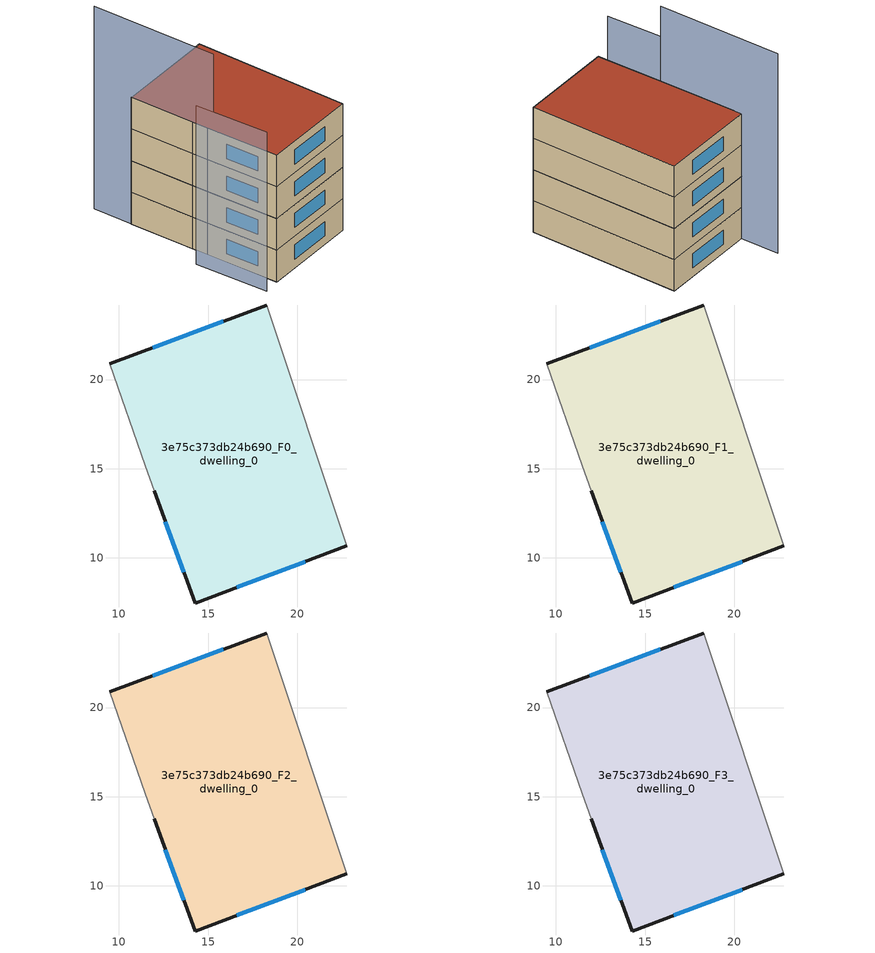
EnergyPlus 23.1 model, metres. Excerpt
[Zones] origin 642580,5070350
3e75c373db24b690_F0_dwelling_0
 floor ground (EU_floor_Construction): 22.78,10.67 18.28,24.18 9.47,20.88 11.47,15.18 11.97,13.77 14.28,7.47 z0
 wall outside (EU_wall_Construction): 22.78,10.67 14.28,7.47 11.97,13.77 / 9.47,20.88 18.28,24.18 z0:3
 wall adiabatic (EU_wall_Construction): 11.97,13.77 11.47,15.18 9.47,20.88 / 18.28,24.18 22.78,10.67 z0:3
 window (EU_Window_Construction): 20.44,9.79 16.62,8.35 / 13.64,9.2 12.61,12.04 / 11.9,21.79 15.86,23.27 z0.83:2.17
3e75c373db24b690_F1_dwelling_0
 floor to 3e75c373db24b690_F0_dwelling_0 (EU_floor_Construction): 22.78,10.67 18.28,24.18 9.47,20.88 11.47,15.18 11.97,13.77 14.27,7.47 z3
 wall outside (EU_wall_Construction): 22.78,10.67 14.28,7.47 11.97,13.77 / 9.47,20.88 18.28,24.18 z3:6
 wall adiabatic (EU_wall_Construction): 11.97,13.77 11.47,15.18 9.47,20.88 / 18.28,24.18 22.78,10.67 z3:6
 window (EU_Window_Construction): 20.44,9.79 16.62,8.35 / 13.64,9.2 12.61,12.04 / 11.9,21.79 15.86,23.27 z3.83:5.17
3e75c373db24b690_F2_dwelling_0
 floor to 3e75c373db24b690_F1_dwelling_0 (EU_floor_Construction): 22.78,10.67 18.28,24.18 9.47,20.88 11.47,15.18 11.97,13.77 14.27,7.47 z6
 wall outside (EU_wall_Construction): 22.78,10.67 14.28,7.47 11.97,13.77 / 9.47,20.88 18.28,24.18 z6:9
 wall adiabatic (EU_wall_Construction): 11.97,13.77 11.47,15.18 9.47,20.88 / 18.28,24.18 22.78,10.67 z6:9
 window (EU_Window_Construction): 20.44,9.79 16.62,8.35 / 13.64,9.2 12.61,12.04 / 11.9,21.79 15.86,23.27 z6.83:8.17
3e75c373db24b690_F3_dwelling_0
 floor to 3e75c373db24b690_F2_dwelling_0 (EU_floor_Construction): 22.78,10.67 18.28,24.18 9.47,20.88 11.47,15.18 11.97,13.77 14.27,7.47 z9
 wall outside (EU_wall_Construction): 22.78,10.67 14.28,7.47 11.97,13.77 / 9.47,20.88 18.28,24.18 z9:12
 wall adiabatic (EU_wall_Construction): 11.97,13.77 11.47,15.18 9.47,20.88 / 18.28,24.18 22.78,10.67 z9:12
 window (EU_Window_Construction): 20.44,9.79 16.62,8.35 / 13.64,9.2 12.61,12.04 / 11.9,21.79 15.86,23.27 z9.83:11.17
 roof outside (EU_roof_Construction): 18.28,24.18 22.78,10.67 14.28,7.47 11.97,13.77 11.47,15.18 9.47,20.88 z12
shading: 10.47,13.17 12.9,6.85 z0:15; 8.31,24.33 12.15,13.27 z0:19.2
[Building]
EU S2 Campaign: North Axis=0; Terrain=City; Solar Distribution=FullExterior
[Site:Location]
Lyon-Bron: Latitude=45.75; Longitude=5; Time Zone=1; Elevation=198
[SizingPeriod:WeatherFileDays]
AnnualSizingPeriod: Begin Month=1; Begin Day of Month=1; End Month=12; End Day of Month=31; Day of Week for Start Day=Monday; Use Weather File Daylight Saving Period=No; Use Weather File Rain and Snow Indicators=No
[MATERIAL]
EU_InternalMass_Material: Roughness=MediumRough; Thickness=0.1; Conductivity=1; Density=1800; Specific Heat=900; Thermal Absorptance=0.9; Solar Absorptance=0.7; Visible Absorptance=0.7
[MATERIAL:NOMASS] Roughness=MediumRough; Thermal Absorptance=0.9; Solar Absorptance=0.7; Visible Absorptance=0.7
Name | Thermal Resistance
EU_wall_NoMass | 0.87146
EU_roof_NoMass | 0.842276
EU_floor_NoMass | 0.496999
[WINDOWMATERIAL:SIMPLEGLAZINGSYSTEM]
EU_Window_SimpleGlazing: UFactor=2.2525; Solar Heat Gain Coefficient=0.76; Visible Transmittance=0.76
[CONSTRUCTION]
EU_wall_Construction: EU_wall_NoMass
EU_roof_Construction: EU_roof_NoMass
EU_floor_Construction: EU_floor_NoMass
EU_InternalMass_Construction: EU_InternalMass_Material
EU_Window_Construction: EU_Window_SimpleGlazing
[ZONE] Type=1; Multiplier=1; Ceiling Height=autocalculate; Floor Area=autocalculate; Part of Total Floor Area=Yes
Name | Volume
3e75c373db24b690_F0_dwelling_0; 3e75c373db24b690_F1_dwelling_0; 3e75c373db24b690_F2_dwelling_0 | 395.863
3e75c373db24b690_F3_dwelling_0 | 1187.59
[INTERNALMASS] Construction=EU_InternalMass_Construction; Surface Area=131.955
Name | Zone or ZoneList
3e75c373db24b690_F0_dwelling_0_EU_InternalMass | 3e75c373db24b690_F0_dwelling_0
3e75c373db24b690_F1_dwelling_0_EU_InternalMass | 3e75c373db24b690_F1_dwelling_0
3e75c373db24b690_F2_dwelling_0_EU_InternalMass | 3e75c373db24b690_F2_dwelling_0
3e75c373db24b690_F3_dwelling_0_EU_InternalMass | 3e75c373db24b690_F3_dwelling_0
[OTHEREQUIPMENT] Fuel Type=Electricity; Design Level Calculation Method=Watts/Area; Power per Zone Floor Area=1; Fraction Latent=0; Fraction Radiant=0; Fraction Lost=0; Carbon Dioxide Generation Rate=0; EndUse Subcategory=EU_Step8_InternalGains
Name | Zone or ZoneList or Space or SpaceList | Schedule
EU_Step8_InternalGain_3e75c373db24b690_F0_dwelling_0_f000 | 3e75c373db24b690_F0_dwelling_0 | EU_Step8_GainSchedule_3e75c373db24b690_F0_dwelling_0_f000
EU_Step8_InternalGain_3e75c373db24b690_F1_dwelling_0_f000 | 3e75c373db24b690_F1_dwelling_0 | EU_Step8_GainSchedule_3e75c373db24b690_F1_dwelling_0_f000
EU_Step8_InternalGain_3e75c373db24b690_F2_dwelling_0_f000 | 3e75c373db24b690_F2_dwelling_0 | EU_Step8_GainSchedule_3e75c373db24b690_F2_dwelling_0_f000
EU_Step8_InternalGain_3e75c373db24b690_F3_dwelling_0_f000 | 3e75c373db24b690_F3_dwelling_0 | EU_Step8_GainSchedule_3e75c373db24b690_F3_dwelling_0_f000
[ZONEVENTILATION:DESIGNFLOWRATE] Schedule=EU_AlwaysOn; Design Flow Rate Calculation Method=AirChanges/Hour; Air Changes per Hour=0.425; Ventilation Type=Natural; Fan Pressure Rise=0; Fan Total Efficiency=1; Constant Term Coefficient=1; Temperature Term Coefficient=0; Velocity Term Coefficient=0; Velocity Squared Term Coefficient=0; Minimum Indoor Temperature=-100; Maximum Indoor Temperature=100; Delta Temperature=-100; Minimum Outdoor Temperature=-100; Maximum Outdoor Temperature=100; Maximum Wind Speed=40
Name | Zone or ZoneList or Space or SpaceList
EU_ConstantAir_3e75c373db24b690_F0_dwelling_0 | 3e75c373db24b690_F0_dwelling_0
EU_ConstantAir_3e75c373db24b690_F1_dwelling_0 | 3e75c373db24b690_F1_dwelling_0
EU_ConstantAir_3e75c373db24b690_F2_dwelling_0 | 3e75c373db24b690_F2_dwelling_0
EU_ConstantAir_3e75c373db24b690_F3_dwelling_0 | 3e75c373db24b690_F3_dwelling_0
[HVACTEMPLATE:THERMOSTAT] Constant Heating Setpoint=20; Constant Cooling Setpoint=50
EU_HeatOnly_3e75c373db24b690_F0_dwelling_0; EU_HeatOnly_3e75c373db24b690_F1_dwelling_0; EU_HeatOnly_3e75c373db24b690_F2_dwelling_0; EU_HeatOnly_3e75c373db24b690_F3_dwelling_0
[HVACTEMPLATE:ZONE:IDEALLOADSAIRSYSTEM] System Availability Schedule=EU_AlwaysOn; Maximum Heating Supply Air Temperature=50; Minimum Cooling Supply Air Temperature=13; Maximum Heating Supply Air Humidity Ratio=0.0156; Minimum Cooling Supply Air Humidity Ratio=0.0077; Heating Limit=NoLimit; Cooling Limit=NoLimit; Heating Availability Schedule=EU_AlwaysOn; Cooling Availability Schedule=EU_CoolingOff; Dehumidification Control Type=ConstantSensibleHeatRatio; Cooling Sensible Heat Ratio=0.7; Dehumidification Setpoint=60; Humidification Control Type=None; Humidification Setpoint=30; Outdoor Air Method=None; Outdoor Air Flow Rate per Person=0.00944; Outdoor Air Flow Rate per Zone Floor Area=0; Outdoor Air Flow Rate per Zone=0; Demand Controlled Ventilation Type=None; Outdoor Air Economizer Type=NoEconomizer; Heat Recovery Type=None; Sensible Heat Recovery Effectiveness=0.7; Latent Heat Recovery Effectiveness=0.65
Name | Template Thermostat
3e75c373db24b690_F0_dwelling_0 | EU_HeatOnly_3e75c373db24b690_F0_dwelling_0
3e75c373db24b690_F1_dwelling_0 | EU_HeatOnly_3e75c373db24b690_F1_dwelling_0
3e75c373db24b690_F2_dwelling_0 | EU_HeatOnly_3e75c373db24b690_F2_dwelling_0
3e75c373db24b690_F3_dwelling_0 | EU_HeatOnly_3e75c373db24b690_F3_dwelling_0
[SIZING:ZONE] Zone Cooling Design Supply Air Temperature Input Method=SupplyAirTemperature; Zone Cooling Design Supply Air Temperature=13; Zone Heating Design Supply Air Temperature Input Method=SupplyAirTemperature; Zone Heating Design Supply Air Temperature=50; Zone Cooling Design Supply Air Humidity Ratio=0.008; Zone Heating Design Supply Air Humidity Ratio=0.008; Cooling Design Air Flow Method=DesignDay; Cooling Design Air Flow Rate=0; Cooling Minimum Air Flow per Zone Floor Area=0.000762; Cooling Minimum Air Flow=0; Cooling Minimum Air Flow Fraction=0.2; Heating Design Air Flow Method=DesignDay; Heating Design Air Flow Rate=0; Heating Maximum Air Flow per Zone Floor Area=0.002032; Heating Maximum Air Flow=0.141576; Heating Maximum Air Flow Fraction=0.3; Account for Dedicated Outdoor Air System=No; Dedicated Outdoor Air System Control Strategy=NeutralSupplyAir; Dedicated Outdoor Air Low Setpoint Temperature for Design=autosize; Dedicated Outdoor Air High Setpoint Temperature for Design=autosize; Zone Load Sizing Method=Sensible Load Only No Latent Load; Zone Latent Cooling Design Supply Air Humidity Ratio Input Method=HumidityRatioDifference; Zone Cooling Design Supply Air Humidity Ratio Difference=0.005; Zone Latent Heating Design Supply Air Humidity Ratio Input Method=HumidityRatioDifference; Zone Humidification Design Supply Air Humidity Ratio Difference=0.005
3e75c373db24b690_F0_dwelling_0; 3e75c373db24b690_F1_dwelling_0; 3e75c373db24b690_F2_dwelling_0; 3e75c373db24b690_F3_dwelling_0
[SCHEDULE:CONSTANT]
Name | Hourly Value
EU_AlwaysOn | 1
EU_CoolingOff | 0
[SCHEDULE:FILE] Column Number=1; Rows to Skip at Top=0; Number of Hours of Data=8760; Column Separator=Comma; Interpolate to Timestep=No; Minutes per Item=60; Adjust Schedule for Daylight Savings=Yes
Name | File
EU_Step8_GainSchedule_3e75c373db24b690_F0_dwelling_0_f000 | ../../schedules/3e75c373db24b690/3e75c373db24b690_F0_dwelling_0_f000_gain.csv
EU_Step8_GainSchedule_3e75c373db24b690_F1_dwelling_0_f000 | ../../schedules/3e75c373db24b690/3e75c373db24b690_F1_dwelling_0_f000_gain.csv
EU_Step8_GainSchedule_3e75c373db24b690_F2_dwelling_0_f000 | ../../schedules/3e75c373db24b690/3e75c373db24b690_F2_dwelling_0_f000_gain.csv
EU_Step8_GainSchedule_3e75c373db24b690_F3_dwelling_0_f000 | ../../schedules/3e75c373db24b690/3e75c373db24b690_F3_dwelling_0_f000_gain.csv
